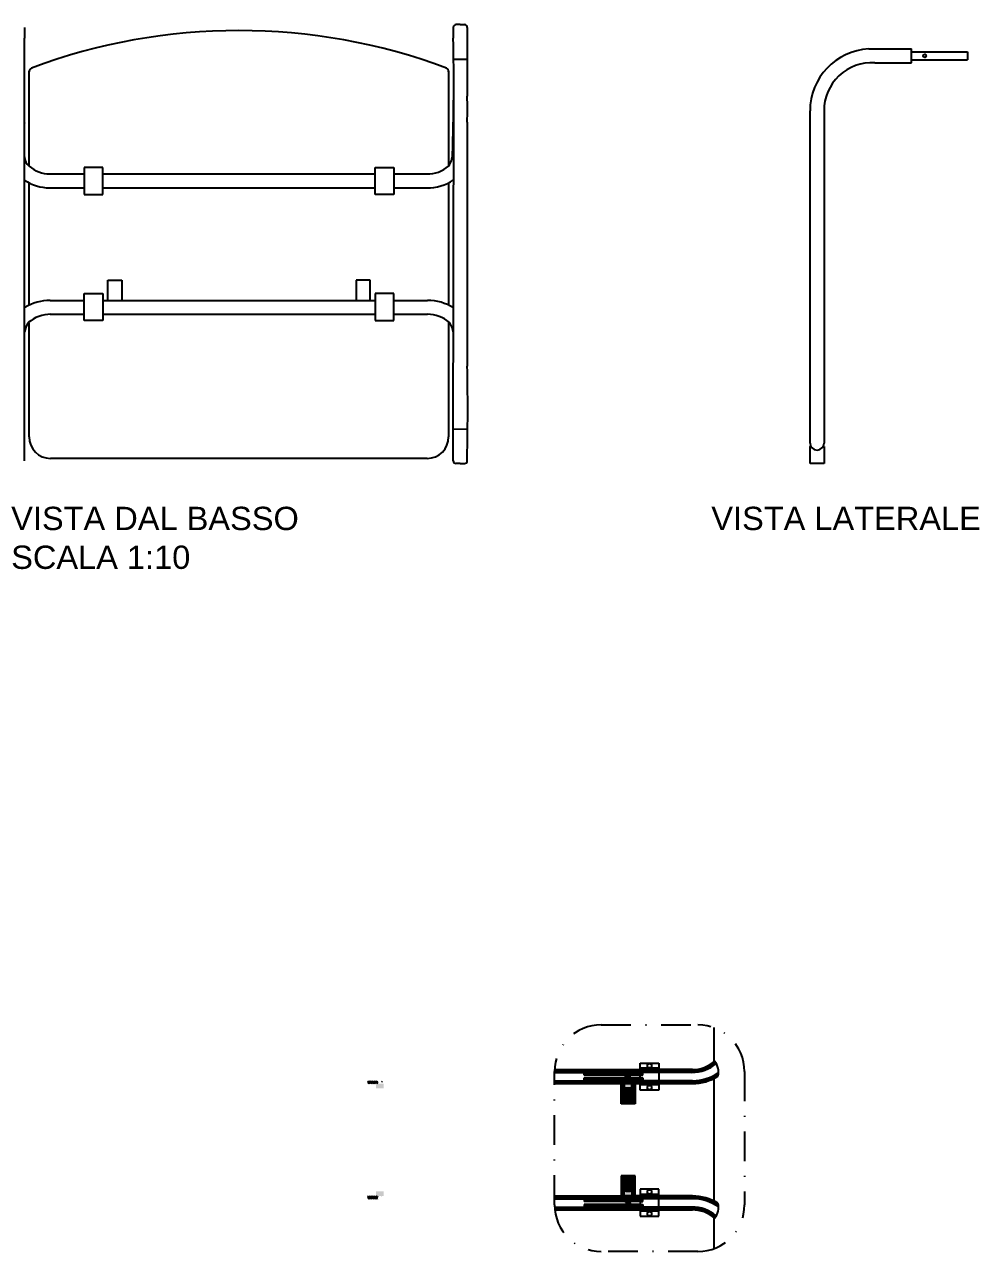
# Model space of a CAD drawing. Header units: millimetres. Extents: x 26 to 793, y -110 to 100.
# Drawn here: x 340.7 to 443.1, y -79.4 to 52.2 of the extents above; entities that cross this region are included whole.
import ezdxf

# ---------------------------------------------------------------- set-up
doc = ezdxf.new("R2010")
doc.units = ezdxf.units.MM
doc.linetypes.add('TRATTOPUNTO2', pattern=[12.7, 6.35, -3.175, 0, -3.175])
doc.layers.add('CONTORNO SEZIONI', color=26, linetype='TRATTOPUNTO2')
doc.layers.add('VITI', color=240, linetype='Continuous')
doc.styles.get("Standard").update_dxf_attribs({"font": 'arial.ttf'})
pattern_1 = [(141, (28.43151853464224, -11.4026161237723), (-0.08991415087124556, -0.1110347292431647), [])]
pattern_2 = [(45, (28.43151853464224, -11.4026161237723), (-0.06286179284748407, 0.06286179284748407), [])]
pattern_3 = [(45, (28.43151853464224, -11.4026161237723), (-0.1100081374830971, 0.1100081374830971), [])]
pattern_4 = [(141, (28.43151853464224, -11.4026161237723), (-0.03396756810691497, -0.04194645326963999), [])]

msp = doc.modelspace()

# ---------------------------------------------------------------- hatches: boundary and pattern name
h = msp.add_hatch()
h.set_pattern_fill('ANSI31', color=256, scale=0.04899999999999999)
h.set_pattern_definition(pattern_3)
edge = h.paths.add_edge_path()
edge.add_line((406.7442343587216, -61.41413682714203), (408.7442343587216, -61.41413682714203))
edge.add_line((408.7442343587216, -61.41413682714203), (412.363233088214, -61.41413682714203))
edge.add_arc((412.3549970400646, -56.21741393617123), 5.196729417434488, 270.0908053813218, 301.7501216686182)
edge.add_line((415.0895978008967, -60.63645855202259), (415.1502411183789, -60.23793250101046))
edge.add_arc((412.3549970400645, -56.21741393617133), 4.896729417434398, 270.0935456481001, 304.80875186885686, ccw=False)
edge.add_line((412.3629918265446, -61.11413682714203), (407.0442343587216, -61.11413682714203))
edge.add_line((407.0442343587216, -61.11413682714203), (407.0442343587216, -60.81413682714203))
edge.add_line((407.0442343587216, -60.81413682714203), (406.7442343587216, -60.81413682714203))
edge.add_line((406.7442343587216, -60.81413682714203), (405.6396832129536, -60.81413682714203))
edge.add_line((405.6396832129536, -60.81413682714203), (405.6396832129536, -60.84024888349556))
edge.add_line((405.6396832129536, -60.84024888349556), (405.6673298356901, -60.83510649635154))
edge.add_line((405.6673298356901, -60.83510649635154), (405.7074827596421, -60.84424519273854))
edge.add_line((405.7074827596421, -60.84424519273854), (405.7038454360394, -60.86022659444201))
edge.add_line((405.7038454360394, -60.86022659444201), (405.6396832129536, -60.87195945875401))
edge.add_line((405.6396832129536, -60.87195945875401), (405.6396832129536, -60.94666524317084))
edge.add_line((405.6396832129536, -60.94666524317084), (405.6673298356901, -60.94152285602682))
edge.add_line((405.6673298356901, -60.94152285602682), (405.7074827596421, -60.95066155241382))
edge.add_line((405.7074827596421, -60.95066155241382), (405.7038454360394, -60.96664295411729))
edge.add_line((405.7038454360394, -60.96664295411729), (405.6396832129536, -60.97837581842929))
edge.add_line((405.6396832129536, -60.97837581842929), (405.6396832129536, -61.04024888349558))
edge.add_line((405.6396832129536, -61.04024888349558), (405.6673298356901, -61.03510649635156))
edge.add_line((405.6673298356901, -61.03510649635156), (405.7074827596421, -61.04424519273856))
edge.add_line((405.7074827596421, -61.04424519273856), (405.7038454360394, -61.06022659444203))
edge.add_line((405.7038454360394, -61.06022659444203), (405.6396832129535, -61.07195945875405))
edge.add_line((405.6396832129535, -61.07195945875405), (405.6396832129535, -61.11413682714203))
edge.add_line((405.6396832129535, -61.11413682714203), (406.7442343587216, -61.11413682714203))
edge.add_line((406.7442343587216, -61.11413682714203), (406.7442343587216, -61.41413682714203))
h.paths.add_polyline_path([(400.7442343587216, -61.11413682714203), (405.2396832129536, -61.11413682714203), (405.2396832129536, -61.05152081713855), (405.2087299710931, -61.05718100422838), (405.1723378934773, -61.04889826624843), (405.1759752170797, -61.03291686454567), (405.2396832129537, -61.02106691158482), (405.2396832129536, -60.94510445746327), (405.2087299710931, -60.9507646445531), (405.1723378934773, -60.94248190657315), (405.1759752170797, -60.92650050487039), (405.2396832129536, -60.91465055190957), (405.2396832129537, -60.85152081713858), (405.2087299710931, -60.85718100422842), (405.1723378934773, -60.84889826624847), (405.1759752170797, -60.83291686454571), (405.2396832129537, -60.82106691158488), (405.2396832129536, -60.81413682714203), (400.7442343587216, -60.81413682714204)])
edge = h.paths.add_edge_path()
edge.add_arc((413.37843239245, -60.1721951511839), 1.773027794600205, 30.79013897757568, 40.54334379391049)
edge.add_arc((412.3657746004147, -56.35426724786425), 3.560069083626463, 269.9979665918696, 311.5222247046547, ccw=False)
edge.add_line((412.3656482547488, -59.91433632924873), (406.7442343587216, -59.91413682714202))
edge.add_line((406.7442343587216, -59.91413682714202), (406.7442343587216, -60.21413682714203))
edge.add_line((406.7442343587216, -60.21413682714203), (400.7442343587216, -60.21413682714203))
edge.add_line((400.7442343587216, -60.21413682714203), (400.7442343587216, -60.514136827142))
edge.add_line((400.7442343587216, -60.514136827142), (405.239683192547, -60.514136827142))
edge.add_line((405.239683192547, -60.514136827142), (405.239683192547, -60.48080350061091))
edge.add_arc((405.412085286445, -60.58653892104012), 0.2022435687821679, 121.5210831485426, 148.478916851396, ccw=False)
edge.add_line((405.306349866016, -60.41413682714204), (405.5730165598911, -60.41413682714204))
edge.add_arc((405.4672811394612, -60.5865389210411), 0.2022435687834735, 31.52108314869082, 58.478916851381996, ccw=False)
edge.add_line((405.6396832333601, -60.48080350061094), (405.6396832129536, -60.51413682714203))
edge.add_line((405.6396832129536, -60.51413682714203), (407.0442343587216, -60.51413682714202))
edge.add_line((407.0442343587216, -60.51413682714202), (407.0442343587216, -60.21368643928418))
edge.add_line((407.0442343587216, -60.21368643928418), (412.2949449790095, -60.21368643928417))
edge.add_line((412.2949449790095, -60.21368643928417), (412.3632330882134, -60.21413682714203))
edge.add_line((412.3632330882134, -60.21413682714203), (412.326529711132, -60.21413682714203))
edge.add_arc((412.3657746004148, -56.35426724786416), 3.860069083626546, 269.417470202254, 311.0657341513725)
h = msp.add_hatch()
h.set_pattern_fill('ANSI31', color=256, scale=0.028)
h.set_pattern_definition(pattern_2)
h.paths.add_polyline_path([(378.6144429584788, -61.34666524317087), (378.5867963357422, -61.34152285602683), (378.5466434117902, -61.35066155241383), (378.5502807353928, -61.3666429541173), (378.6144429584787, -61.3783758184293), (378.6144429584788, -61.41413682714203), (378.4144429584787, -61.41413682714203), (377.5098918127107, -61.41413682714203), (377.5098918127107, -61.11413682714203), (378.6144429584788, -61.11413682714203), (378.6144429584788, -61.14666524317088), (378.5867963357422, -61.14152285602684), (378.5466434117902, -61.15066155241384), (378.5502807353928, -61.16664295411731), (378.6144429584787, -61.17837581842931), (378.6144429584788, -61.24024888349559), (378.5867963357422, -61.23510649635155), (378.5466434117902, -61.24424519273855), (378.5502807353928, -61.26022659444202), (378.6144429584787, -61.27195945875402)])
h.paths.add_polyline_path([(406.7442343587216, -61.41413682714203), (405.8396832129536, -61.41413682714203), (405.6396832129535, -61.41413682714203), (405.6396832129536, -61.3783758184293), (405.7038454360394, -61.3666429541173), (405.7074827596421, -61.35066155241383), (405.6673298356901, -61.34152285602683), (405.6396832129535, -61.34666524317087), (405.6396832129536, -61.27195945875401), (405.7038454360394, -61.26022659444202), (405.7074827596421, -61.24424519273855), (405.6673298356901, -61.23510649635155), (405.6396832129535, -61.24024888349559), (405.6396832129536, -61.1783758184293), (405.7038454360394, -61.16664295411731), (405.7074827596421, -61.15066155241384), (405.6673298356901, -61.14152285602684), (405.6396832129535, -61.14666524317088), (405.6396832129535, -61.11413682714203), (406.7442343587216, -61.11413682714203)])
edge = h.paths.add_edge_path()
edge.add_line((397.5602162040586, -60.11801727943237), (397.5602162040586, -60.21413682714202))
edge.add_line((397.5602162040586, -60.21413682714202), (406.7442343587216, -60.21413682714202))
edge.add_line((406.7442343587216, -60.21413682714202), (406.7442343587216, -59.91413682714202))
edge.add_line((406.7442343587216, -59.91413682714202), (397.5643746572145, -59.91413682714202))
edge.add_arc((402.5602162042752, -60.11801727943652), 5.000000000216573, 177.6630542039064, 180)
h.paths.add_polyline_path([(379.0144429584788, -61.26422587796896), (379.0453962003392, -61.2571810042284), (379.0144429584788, -61.25152081713858)])
h.paths.add_polyline_path([(397.5602162040586, -61.11413682714201), (397.5602162040586, -61.41413682714203), (405.2396832129535, -61.41413682714202), (405.2396832129535, -61.34510445746329), (405.2087299710931, -61.35076464455311), (405.1723378934773, -61.34248190657316), (405.1759752170797, -61.3265005048704), (405.2396832129536, -61.31465055190957), (405.2396832129535, -61.25152081713858), (405.2087299710931, -61.2571810042284), (405.1723378934773, -61.24889826624845), (405.1759752170797, -61.23291686454569), (405.2396832129535, -61.22106691158488), (405.2396832129536, -61.14510445746328), (405.2087299710931, -61.15076464455312), (405.1723378934773, -61.14248190657317), (405.1759752170797, -61.12650050487041), (405.2396832129536, -61.11465055190958), (405.2396832129536, -61.11413682714203)])
h.paths.add_polyline_path([(379.0144429584788, -61.35780951829366), (379.0453962003392, -61.35076464455311), (379.0144429584788, -61.34510445746329)])
h.paths.add_polyline_path([(379.081788277955, -61.24889826624845), (379.1048155286288, -61.24365732656529), (379.081788277955, -61.14248190657317), (379.0453962003392, -61.15076464455312), (379.0144429584787, -61.14510445746328), (379.0144429584788, -61.22106691158488), (379.0781509543526, -61.23291686454569)])
h.paths.add_polyline_path([(379.081788277955, -61.34248190657316), (379.1187921235659, -61.33405993185981), (379.0781509543526, -61.3265005048704)])
h = msp.add_hatch()
h.set_pattern_fill('ANSI31', color=256, scale=0.017, angle=96)
h.set_pattern_definition(pattern_4)
h.paths.add_polyline_path([(406.7442343587216, -61.56413682714203), (408.7442343587216, -61.56413682714203), (408.7442343587216, -61.41413682714203), (406.7442343587216, -61.41413682714203)])
h.paths.add_polyline_path([(406.7442343587216, -59.91413682714202), (408.7442343587216, -59.91413682714202), (408.7442343587216, -59.76413682714203), (406.7442343587216, -59.76413682714203)])
h = msp.add_hatch(color=240)
h.dxf.hatch_style = 1
h.paths.add_polyline_path([(379.2144429584787, -73.4800211018395), (379.2144429584787, -72.9800211018395), (378.4144429584787, -72.9800211018395), (378.4144429584787, -73.4800211018395)])
h.paths.add_polyline_path([(405.8396832129536, -73.4800211018395), (405.8396832129536, -72.9800211018395), (405.0396832129536, -72.9800211018395), (405.0396832129536, -73.4800211018395)])
h.paths.add_polyline_path([(405.8396832129536, -61.91413682714203), (405.8396832129536, -61.41413682714203), (405.0396832129536, -61.41413682714203), (405.0396832129536, -61.91413682714203)])
h.paths.add_polyline_path([(379.2144429584787, -61.91413682714203), (379.2144429584787, -61.41413682714203), (378.4144429584787, -61.41413682714203), (378.4144429584787, -61.91413682714203)])
h = msp.add_hatch()
h.set_pattern_fill('ANSI31', color=256, scale=0.04500000000000001, angle=96)
h.set_pattern_definition(pattern_1)
h.paths.add_polyline_path([(404.6896832129537, -63.59113844815791), (406.1896832129537, -63.59113844815791), (406.1896832129537, -61.41413682714202), (405.8396832129536, -61.41413682714202), (405.8396832129536, -61.91413682714203), (405.0396832129536, -61.91413682714203), (405.0396832129536, -61.41413682714202), (404.6896832129537, -61.41413682714202)])
h = msp.add_hatch()
h.set_pattern_fill('ANSI31', color=256, scale=0.04500000000000001, angle=96)
h.set_pattern_definition(pattern_1)
h.paths.add_polyline_path([(404.6896832129537, -73.4800211018395), (405.0396832129536, -73.4800211018395), (405.0396832129536, -72.9800211018395), (405.8396832129536, -72.9800211018395), (405.8396832129536, -73.4800211018395), (406.1896832129537, -73.4800211018395), (406.1896832129537, -71.30301948082362), (404.6896832129537, -71.30301948082362)])
h = msp.add_hatch()
h.set_pattern_fill('ANSI31', color=256, scale=0.028)
h.set_pattern_definition(pattern_2)
h.paths.add_polyline_path([(378.6144429584788, -73.54749268581065), (378.5867963357422, -73.5526350729547), (378.5466434117902, -73.5434963765677), (378.5502807353928, -73.52751497486423), (378.6144429584787, -73.51578211055224), (378.6144429584788, -73.4800211018395), (378.4144429584787, -73.4800211018395), (377.5098918127107, -73.4800211018395), (377.5098918127107, -73.78002110183951), (378.6144429584788, -73.7800211018395), (378.6144429584788, -73.74749268581064), (378.5867963357422, -73.75263507295469), (378.5466434117902, -73.74349637656769), (378.5502807353928, -73.72751497486422), (378.6144429584787, -73.71578211055223), (378.6144429584788, -73.65390904548593), (378.5867963357422, -73.65905143262998), (378.5466434117902, -73.64991273624298), (378.5502807353928, -73.63393133453951), (378.6144429584787, -73.62219847022752)])
h.paths.add_polyline_path([(406.7442343587216, -73.4800211018395), (405.8396832129536, -73.4800211018395), (405.6396832129535, -73.4800211018395), (405.6396832129536, -73.51578211055224), (405.7038454360394, -73.52751497486423), (405.7074827596421, -73.5434963765677), (405.6673298356901, -73.5526350729547), (405.6396832129535, -73.54749268581065), (405.6396832129536, -73.62219847022752), (405.7038454360394, -73.63393133453951), (405.7074827596421, -73.64991273624298), (405.6673298356901, -73.65905143262998), (405.6396832129535, -73.65390904548593), (405.6396832129536, -73.71578211055223), (405.7038454360394, -73.72751497486422), (405.7074827596421, -73.74349637656769), (405.6673298356901, -73.75263507295469), (405.6396832129535, -73.74749268581064), (405.6396832129535, -73.7800211018395), (406.7442343587216, -73.78002110183951)])
h.paths.add_polyline_path([(379.0453962003392, -73.54339328442842), (379.0144429584788, -73.53634841068788), (379.0144429584788, -73.54905347151823)])
h.paths.add_polyline_path([(379.0453962003392, -73.63697692475313), (379.0144429584787, -73.62993205101257), (379.0144429584788, -73.64263711184294)])
h.paths.add_polyline_path([(379.0781509543526, -73.56765742411113), (379.118792123566, -73.5600979971217), (379.081788277955, -73.55167602240837)])
h.paths.add_polyline_path([(379.0453962003392, -73.74339328442841), (379.0144429584787, -73.73634841068782), (379.0144429584787, -73.74905347151824)])
h.paths.add_polyline_path([(397.5602162040586, -73.4800211018395), (397.5602162040586, -73.78002110183951), (405.2396832129536, -73.78002110183951), (405.2396832129536, -73.77950737707195), (405.1759752170797, -73.76765742411112), (405.1723378934773, -73.75167602240836), (405.2087299710931, -73.74339328442841), (405.2396832129536, -73.74905347151824), (405.2396832129535, -73.67309101739664), (405.1759752170797, -73.66124106443584), (405.1723378934773, -73.64525966273308), (405.2087299710931, -73.63697692475313), (405.2396832129535, -73.64263711184294), (405.2396832129536, -73.57950737707196), (405.1759752170797, -73.56765742411113), (405.1723378934773, -73.55167602240837), (405.2087299710931, -73.54339328442842), (405.2396832129535, -73.54905347151823), (405.2396832129535, -73.4800211018395)])
h.paths.add_polyline_path([(379.118792123566, -73.65368163744641), (379.081788277955, -73.64525966273308), (379.0781509543526, -73.66124106443584)])
edge = h.paths.add_edge_path()
edge.add_arc((402.5602162039996, -74.43796304093517), 4.99999999994079, 182.7748656795194, 186.2237600623605)
edge.add_line((397.5896857435742, -74.9800211018395), (406.7442343587216, -74.9800211018395))
edge.add_line((406.7442343587216, -74.9800211018395), (406.7442343587216, -74.68002110183951))
edge.add_line((406.7442343587216, -74.68002110183951), (397.5660788516074, -74.68002110183951))
h = msp.add_hatch()
h.set_pattern_fill('ANSI31', color=256, scale=0.04899999999999999)
h.set_pattern_definition(pattern_3)
edge = h.paths.add_edge_path()
edge.add_line((406.7442343587216, -73.4800211018395), (408.7442343587216, -73.4800211018395))
edge.add_line((408.7442343587216, -73.4800211018395), (412.363233088214, -73.4800211018395))
edge.add_arc((412.3549970400646, -78.67674399281029), 5.196729417434481, 58.249878331381694, 89.90919461867821, ccw=False)
edge.add_line((415.0895978008967, -74.25769937695894), (415.1508288833381, -74.65663413215904))
edge.add_arc((412.3549970400645, -78.67674399281046), 4.896729417434644, 55.18287155914765, 89.9064543518993)
edge.add_line((412.3629918265446, -73.7800211018395), (407.0442343587216, -73.78002110183951))
edge.add_line((407.0442343587216, -73.78002110183951), (407.0442343587216, -74.0800211018395))
edge.add_line((407.0442343587216, -74.08002110183949), (406.7442343587216, -74.08002110183949))
edge.add_line((406.7442343587216, -74.08002110183949), (405.6396832129536, -74.08002110183949))
edge.add_line((405.6396832129536, -74.08002110183949), (405.6396832129536, -74.05390904548597))
edge.add_line((405.6396832129536, -74.05390904548597), (405.6673298356901, -74.05905143262999))
edge.add_line((405.6673298356901, -74.05905143262999), (405.7074827596421, -74.04991273624299))
edge.add_line((405.7074827596421, -74.04991273624299), (405.7038454360394, -74.03393133453952))
edge.add_line((405.7038454360394, -74.03393133453952), (405.6396832129536, -74.02219847022752))
edge.add_line((405.6396832129536, -74.02219847022752), (405.6396832129536, -73.94749268581069))
edge.add_line((405.6396832129536, -73.94749268581069), (405.6673298356901, -73.9526350729547))
edge.add_line((405.6673298356901, -73.9526350729547), (405.7074827596421, -73.94349637656771))
edge.add_line((405.7074827596421, -73.94349637656771), (405.7038454360394, -73.92751497486424))
edge.add_line((405.7038454360394, -73.92751497486424), (405.6396832129536, -73.91578211055224))
edge.add_line((405.6396832129536, -73.91578211055224), (405.6396832129536, -73.85390904548595))
edge.add_line((405.6396832129536, -73.85390904548595), (405.6673298356901, -73.85905143262997))
edge.add_line((405.6673298356901, -73.85905143262997), (405.7074827596421, -73.84991273624297))
edge.add_line((405.7074827596421, -73.84991273624297), (405.7038454360394, -73.8339313345395))
edge.add_line((405.7038454360394, -73.8339313345395), (405.6396832129535, -73.82219847022748))
edge.add_line((405.6396832129535, -73.82219847022748), (405.6396832129535, -73.7800211018395))
edge.add_line((405.6396832129535, -73.7800211018395), (406.7442343587216, -73.78002110183951))
edge.add_line((406.7442343587216, -73.78002110183951), (406.7442343587216, -73.4800211018395))
h.paths.add_polyline_path([(400.7442343587216, -73.7800211018395), (405.2396832129536, -73.7800211018395), (405.2396832129536, -73.84263711184298), (405.2087299710931, -73.83697692475315), (405.1723378934773, -73.8452596627331), (405.1759752170797, -73.86124106443586), (405.2396832129537, -73.8730910173967), (405.2396832129536, -73.94905347151825), (405.2087299710931, -73.94339328442842), (405.1723378934773, -73.95167602240838), (405.1759752170797, -73.96765742411114), (405.2396832129536, -73.97950737707197), (405.2396832129537, -74.04263711184295), (405.2087299710931, -74.0369769247531), (405.1723378934773, -74.04525966273306), (405.1759752170797, -74.06124106443582), (405.2396832129537, -74.07309101739665), (405.2396832129536, -74.08002110183949), (400.7442343587216, -74.08002110183949)])
edge = h.paths.add_edge_path()
edge.add_line((400.7442343587216, -74.38002110183953), (405.239683192547, -74.38002110183953))
edge.add_line((405.239683192547, -74.38002110183953), (405.239683192547, -74.41335442837062))
edge.add_arc((405.4120852864452, -74.30761900794127), 0.2022435687823801, 211.5210831486096, 238.4789168514362)
edge.add_line((405.306349866016, -74.4800211018395), (405.5730165598911, -74.48002110183948))
edge.add_arc((405.4672811394619, -74.30761900794106), 0.2022435687825778, 301.521083148547, 328.4789168513591)
edge.add_line((405.6396832333601, -74.4133544283706), (405.6396832129536, -74.3800211018395))
edge.add_line((405.6396832129536, -74.3800211018395), (407.0442343587216, -74.3800211018395))
edge.add_line((407.0442343587216, -74.3800211018395), (407.0442343587216, -74.68047148969734))
edge.add_line((407.0442343587216, -74.68047148969734), (412.2949449790095, -74.68047148969734))
edge.add_line((412.2949449790095, -74.68047148969735), (412.3632330882134, -74.6800211018395))
edge.add_line((412.3632330882134, -74.6800211018395), (412.326529711132, -74.6800211018395))
edge.add_arc((412.3657746004147, -78.53989068111737), 3.860069083626553, 48.47777529534568, 90.58252979774511, ccw=False)
edge.add_line((414.9246549806886, -75.64986221589089), (414.7257818264907, -75.87447180726986))
edge.add_arc((412.3657746004147, -78.53989068111736), 3.560069083626521, 48.4777752953461, 90.00203340812944)
edge.add_line((412.3656482547489, -74.9798215997328), (406.7442343587216, -74.9800211018395))
edge.add_line((406.7442343587216, -74.9800211018395), (406.7442343587216, -74.68002110183949))
edge.add_line((406.7442343587216, -74.6800211018395), (400.7442343587216, -74.6800211018395))
edge.add_line((400.7442343587216, -74.6800211018395), (400.7442343587216, -74.38002110183953))
h = msp.add_hatch()
h.set_pattern_fill('ANSI31', color=256, scale=0.017, angle=96)
h.set_pattern_definition(pattern_4)
h.paths.add_polyline_path([(406.7442343587216, -73.33002110183949), (408.7442343587216, -73.33002110183949), (408.7442343587216, -73.4800211018395), (406.7442343587216, -73.4800211018395)])
h.paths.add_polyline_path([(406.7442343587216, -74.9800211018395), (408.7442343587216, -74.9800211018395), (408.7442343587216, -75.1300211018395), (406.7442343587216, -75.1300211018395)])

# ---------------------------------------------------------------- linework, layer by layer
for p, q in [((340.6955446579771, 51.9475314669389), (340.6955446579809, 50.79753146694043)), ((386.6955444441713, 51.9475314669387), (386.6955444441674, 50.79753146694023)), ((387.4455444441674, 52.24753146693769), (386.9955444441712, 52.24753146693769)), ((387.4455444441674, 52.24753146693769), (387.8955444441635, 52.24753146693769)), ((388.1955444441635, 51.9475314669387), (388.1955444441674, 50.79753146694023)), ((340.69554465798, 6.433750892753107), (340.6955446579809, 50.79753146694043)), ((388.1955444441678, 50.79753146694043), (388.1955444441679, 44.55539530609032)), ((431.2579322736133, 49.63180322666994), (433.8470932579044, 49.63180322666994)), ((433.8470932579044, 49.63180322666994), (435.8470932579044, 49.63180322666994)), ((435.8470932579044, 48.14572290128515), (435.8470932579044, 49.63180322666994)), ((435.8470932579044, 49.33180322666995), (441.8470932579044, 49.33180322666995)), ((441.8470932579044, 49.33180322666995), (441.8470939927242, 48.44645323937631)), ((386.6955444441665, 48.54753146694023), (388.1631025040283, 48.53342874065594)), ((431.9121663543087, 48.14715981425905), (433.8470932579044, 48.14645323910798)), ((433.8470932579044, 48.14645323910798), (435.8470932579044, 48.14572290128515)), ((435.8470939927242, 48.44645323937631), (441.8470939927242, 48.44645323937631)), ((341.19554465798, 37.04712475612361), (341.19554465798, 47.22608430575799)), ((386.1955444441679, 47.23485769569658), (386.1955444441679, 37.04712475612361)), ((386.6955444441678, 6.433750892753107), (386.7331820908569, 44.54762612563675)), ((424.9655479781782, 7.330830497518036), (424.9655479781782, 42.98183448772283)), ((426.4655479781782, 43.02369164152966), (426.4655479781782, 7.330830497518036)), ((340.69554465798, 41.69682398296983), (340.69554465798, 41.65798665048519)), ((386.6955444441679, 41.69682398296983), (386.6955444441678, 41.65798665048519)), ((388.1955444441679, 41.78137153381115), (388.1955444441678, 15.58604453278463)), ((347.0783732780685, 36.91153929931816), (347.0783732780685, 34.01163929931815)), ((349.0783732780685, 36.91153929931816), (347.0783732780685, 36.91153929931816)), ((349.0783732780685, 34.01163929931815), (349.0783732780685, 36.91153929931816)), ((378.3127158240794, 34.01163929931815), (378.3127158240794, 36.91153929931816)), ((378.3127158240794, 36.91153929931816), (380.3127158240794, 36.91153929931816)), ((380.3127158240794, 36.91153929931816), (380.3127158240794, 34.01163929931815)), ((343.4047855771679, 36.21148703144512), (347.0783732780685, 36.21148703144512)), ((349.0783732780685, 36.21148703144513), (378.3127158240794, 36.21148703144513)), ((380.3127158240795, 36.21148703144513), (383.8707262487699, 36.21148703144513)), ((341.19554465798, 22.12284563833318), (341.19554465798, 35.25635109073856)), ((343.3779562923298, 34.71172698747974), (347.0783732780685, 34.71172698747974)), ((349.0783732780685, 34.71172698747974), (378.3127158240794, 34.71172698747974)), ((380.3127158240794, 34.71172698747974), (383.8481833933085, 34.71165643445504)), ((386.1955444441679, 35.25648905527462), (386.1955444441679, 22.12284563833322)), ((347.0783732780685, 34.01163929931815), (349.0783732780685, 34.01163929931815)), ((380.3127158240794, 34.01163929931815), (378.3127158240794, 34.01163929931815)), ((349.6329244238365, 22.64584271278227), (349.6329244238365, 24.82284433379814)), ((349.6329244238365, 24.82284433379814), (351.1329244238365, 24.82284433379814)), ((351.1329244238365, 24.82284433379814), (351.1329244238365, 22.64584271278227)), ((377.7581646783115, 24.82284433379814), (376.2581646783115, 24.82284433379814)), ((376.2581646783115, 24.82284433379814), (376.2581646783115, 22.64584271278227)), ((377.7581646783115, 22.64584271278227), (377.7581646783115, 24.82284433379814)), ((343.4593745485766, 22.64584271278227), (347.0783732780685, 22.64584271278227)), ((347.0783732780685, 20.46779539428967), (347.0783732780685, 23.36769539428968)), ((347.0783732780685, 23.36769539428968), (349.0783732780685, 23.36769539428968)), ((349.0783732780685, 23.36769539428968), (349.0783732780685, 20.46779539428967)), ((349.0783732780685, 22.64584271278227), (378.3127158240794, 22.64584271278226)), ((380.3127158240794, 23.36769539428968), (378.3127158240794, 23.36769539428968)), ((378.3127158240794, 23.36769539428968), (378.3127158240794, 20.46779539428967)), ((380.3127158240794, 20.46779539428967), (380.3127158240794, 23.36769539428968)), ((380.3127158240794, 22.64584271278226), (383.9317145535711, 22.64584271278227)), ((343.4593745485766, 21.14584271278227), (347.0783732780685, 21.14584271278227)), ((349.0783732780685, 21.14584271278227), (378.3127158240794, 21.14584271278226)), ((380.3127158240794, 21.14584271278226), (383.9317145535711, 21.14584271278227)), ((341.19554465798, 7.979669249191264), (341.19554465798, 20.19037875573376)), ((349.0783732780685, 20.46779539428967), (347.0783732780685, 20.46779539428967)), ((378.3127158240794, 20.46779539428967), (380.3127158240794, 20.46779539428967)), ((386.1955444441679, 20.34539541602437), (386.1955444441679, 7.979669249191264)), ((386.6955444441665, 8.831803226667603), (388.1631025040283, 8.845905952951895)), ((424.9655479781782, 5.131803226669945), (424.9655479781782, 6.94942154231923)), ((426.4655479781782, 6.94942154231923), (426.4655479781782, 5.131803226669945)), ((340.6955446579771, 5.431803226668933), (340.6955446579809, 6.581803226667404)), ((383.8996260877298, 5.683750892753107), (343.4914630144182, 5.683750892753107)), ((386.6955444441713, 5.431803226669132), (386.6955444441674, 6.581803226667603)), ((388.1955444441635, 5.431803226669132), (388.1955444441674, 6.581803226667603)), ((387.4455444441674, 5.131803226670144), (386.9955444441712, 5.131803226670144)), ((387.4455444441674, 5.131803226670144), (387.8955444441635, 5.131803226670144)), ((426.4655479781782, 5.131803226669945), (424.9655479781782, 5.131803226669945)), ((414.6270629788101, -55.41247790119912), (414.6270629788101, -59.10393390946656)), ((406.7442343587216, -62.13598950864944), (406.7442343587216, -59.23608950864944)), ((406.7442343587216, -59.23608950864944), (408.7442343587216, -59.23608950864944)), ((406.7442343587216, -59.91413682714203), (406.7442343587216, -59.23608950864944)), ((406.7442343587216, -59.23608950864944), (408.7442343587216, -59.23608950864944)), ((408.7442343587216, -59.23608950864944), (408.7442343587216, -62.13598950864944)), ((408.7442343587216, -59.23608950864944), (408.7442343587216, -59.91413682714203)), ((397.5602162040586, -60.21413682714202), (406.7442343587217, -60.21413682714202)), ((397.5602162040586, -60.21413682714202), (406.7442343587217, -60.21413682714202)), ((397.5643746572145, -59.91413682714202), (406.7442343587217, -59.91413682714202)), ((400.7442343587216, -60.51413682714202), (400.7442343587216, -60.21413682714202)), ((405.2396832129535, -60.514136827142), (400.7442343587216, -60.51413682714202)), ((406.7442343587216, -60.51413682714202), (405.6396832129536, -60.51413682714203)), ((408.7442343587215, -59.76413682714203), (406.7442343587215, -59.76413682714203)), ((406.7442343587216, -59.91413682714202), (406.7442343587216, -60.01413682714202)), ((406.7442343587216, -59.91413682714203), (406.7442343587216, -60.21413682714202)), ((406.7442343587216, -60.51413682714202), (407.0442343587216, -60.51413682714202)), ((408.7442343587216, -60.21413682714202), (407.0442343587216, -60.21413682714202)), ((408.7442343587216, -60.21413682714203), (407.0442343587216, -60.21413682714203)), ((407.0442343587216, -60.51413682714202), (407.0442343587216, -60.21413682714203)), ((408.7442343587217, -59.91413682714202), (412.3632330882133, -59.91413682714203)), ((412.3632330882134, -59.91413682714203), (408.7442343587216, -59.91413682714203)), ((412.3632330882134, -60.21413682714203), (408.7442343587216, -60.21413682714203)), ((397.5602162040586, -61.11413682714203), (406.7442343587217, -61.11413682714203)), ((397.5602162040586, -61.11413682714203), (406.7442343587217, -61.11413682714203)), ((397.5602162040586, -61.41413682714202), (406.7442343587217, -61.41413682714202)), ((400.7442343587216, -61.11413682714203), (400.7442343587216, -60.81413682714203)), ((405.2396832129537, -60.81413682714203), (400.7442343587216, -60.81413682714204)), ((404.6896832129537, -63.59113844815791), (404.6896832129537, -61.41413682714203)), ((405.2396832129537, -60.82106691158488), (405.2396832129536, -60.81413682714203)), ((406.7442343587216, -60.81413682714203), (405.6396832129536, -60.81413682714203)), ((406.7442343587216, -61.11413682714203), (405.6396832129535, -61.11413682714203)), ((408.7442343587216, -61.41413682714203), (405.8396832129536, -61.41413682714203)), ((406.1896832129537, -61.41413682714203), (406.1896832129537, -63.59113844815791)), ((406.7442343587216, -60.81413682714203), (407.0442343587216, -60.81413682714203)), ((406.7442343587216, -61.41413682714203), (406.7442343587216, -61.11413682714203)), ((406.7442343587216, -62.13598950864944), (406.7442343587216, -61.41413682714203)), ((408.7442343587216, -61.56413682714203), (406.7442343587216, -61.56413682714203)), ((407.0442343587216, -60.81413682714203), (407.0442343587216, -61.11413682714203)), ((412.3632330882134, -61.11413682714203), (407.0442343587216, -61.11413682714203)), ((408.7442343587217, -61.41413682714202), (412.3632330882133, -61.41413682714203)), ((412.3632330882134, -61.41413682714203), (408.7442343587216, -61.41413682714203)), ((408.7442343587216, -61.41413682714203), (408.7442343587216, -62.13598950864944)), ((414.6270629788101, -60.86937475934715), (414.6270629788101, -74.00301817628855)), ((408.7442343587216, -62.13598950864944), (406.7442343587216, -62.13598950864944)), ((408.7442343587216, -62.13598950864944), (406.7442343587216, -62.13598950864944)), ((406.1896832129537, -63.59113844815791), (404.6896832129537, -63.59113844815791)), ((406.1896832129537, -71.30301948082362), (404.6896832129537, -71.30301948082362)), ((404.6896832129537, -71.30301948082362), (404.6896832129537, -73.4800211018395)), ((406.1896832129537, -73.4800211018395), (406.1896832129537, -71.30301948082362)), ((397.5602162040586, -73.4800211018395), (406.7442343587217, -73.4800211018395)), ((408.7442343587216, -73.4800211018395), (405.8396832129536, -73.4800211018395)), ((408.7442343587216, -72.75816842033208), (406.7442343587216, -72.75816842033208)), ((406.7442343587216, -72.75816842033208), (406.7442343587216, -75.65806842033209)), ((408.7442343587216, -72.75816842033208), (406.7442343587216, -72.75816842033208)), ((406.7442343587216, -72.75816842033208), (406.7442343587216, -73.4800211018395)), ((408.7442343587216, -73.33002110183949), (406.7442343587216, -73.33002110183949)), ((406.7442343587216, -73.4800211018395), (406.7442343587216, -73.7800211018395)), ((408.7442343587216, -75.65806842033209), (408.7442343587216, -72.75816842033208)), ((408.7442343587216, -73.4800211018395), (408.7442343587216, -72.75816842033208)), ((408.7442343587217, -73.4800211018395), (412.3632330882133, -73.4800211018395)), ((412.3632330882134, -73.4800211018395), (408.7442343587216, -73.4800211018395)), ((397.5602162040586, -73.78002110183951), (406.7442343587217, -73.78002110183951)), ((397.5602162040586, -73.78002110183951), (406.7442343587217, -73.78002110183951)), ((397.5660788516074, -74.68002110183951), (406.7442343587217, -74.68002110183951)), ((397.5660788516074, -74.68002110183951), (406.7442343587217, -74.68002110183951)), ((397.5896857435742, -74.9800211018395), (406.7442343587217, -74.9800211018395)), ((400.7442343587216, -73.7800211018395), (400.7442343587216, -74.08002110183949)), ((405.2396832129537, -74.08002110183949), (400.7442343587216, -74.08002110183949)), ((400.7442343587216, -74.3800211018395), (400.7442343587216, -74.68002110183951)), ((405.2396832129535, -74.38002110183953), (400.7442343587216, -74.3800211018395)), ((405.2396832129537, -74.07309101739665), (405.2396832129536, -74.08002110183949)), ((406.7442343587216, -73.78002110183951), (405.6396832129535, -73.7800211018395)), ((406.7442343587216, -74.08002110183949), (405.6396832129536, -74.08002110183949)), ((406.7442343587216, -74.3800211018395), (405.6396832129536, -74.3800211018395)), ((406.7442343587216, -74.08002110183949), (407.0442343587216, -74.08002110183949)), ((406.7442343587216, -74.3800211018395), (407.0442343587216, -74.3800211018395)), ((406.7442343587216, -74.9800211018395), (406.7442343587216, -74.68002110183951)), ((406.7442343587216, -74.9800211018395), (406.7442343587216, -74.8800211018395)), ((406.7442343587216, -74.9800211018395), (406.7442343587216, -75.65806842033209)), ((408.7442343587217, -74.9800211018395), (406.7442343587216, -74.9800211018395)), ((412.3632330882134, -73.7800211018395), (407.0442343587216, -73.78002110183951)), ((407.0442343587216, -74.08002110183949), (407.0442343587216, -73.7800211018395)), ((407.0442343587216, -74.3800211018395), (407.0442343587216, -74.6800211018395)), ((408.7442343587216, -74.68002110183951), (407.0442343587216, -74.68002110183951)), ((408.7442343587216, -74.6800211018395), (407.0442343587216, -74.6800211018395)), ((412.3632330882134, -74.6800211018395), (408.7442343587216, -74.6800211018395)), ((408.7442343587217, -74.9800211018395), (412.3632330882133, -74.9800211018395)), ((412.3632330882134, -74.9800211018395), (408.7442343587216, -74.9800211018395)), ((408.7442343587216, -75.65806842033209), (408.7442343587216, -74.9800211018395)), ((408.7442343587215, -75.1300211018395), (406.7442343587215, -75.1300211018395)), ((406.7442343587216, -75.65806842033209), (408.7442343587216, -75.65806842033209)), ((406.7442343587216, -75.65806842033209), (408.7442343587216, -75.65806842033209)), ((414.6270629788102, -75.79022401951502), (414.6270629788102, -79.14350241916385))]:
    msp.add_line(p, q)
msp.add_lwpolyline([(385.9514249268263, 47.57723241261834, 0.1808467717243796), (341.4397943886893, 47.57723241261834)], format="xyb")
for centre, radius in [((437.2720936253143, 48.88912823302313), 0.1750000000000114), ((433.8470932579044, 48.14645323910798), 6.661338147750939e-16), ((407.7442343587216, -59.50074131683458), 0.2297844874853538), ((407.7442343587216, -61.84480130015099), 0.2297844874853538), ((407.7442343587216, -73.04935662883054), 0.2297844874853538), ((407.7442343587216, -75.39341661214695), 0.2297844874853538)]:
    msp.add_circle(centre, radius)
for centre, radius, start, end in [((386.9955444441712, 51.94753146693769), 0.3, 90, 179.9999999998078), ((387.8955444441635, 51.94753146693769), 0.3, 1.921563916352999e-10, 90), ((146.7953622290879, 46.22775905870249), 239.9437022442795, 358.1063260900291, 1.091274748365129), ((431.6261498896891, 42.98138716367551), 6.660601926532078, 93.16909442442531, 179.9961520346503), ((341.5718058683852, 47.22488755328222), 0.3762631136214067, 110.5392431916882, 189.9241042980726), ((385.8194134471305, 47.22488755328222), 0.3762631136214067, 350.0758957019274, 69.46075680831018), ((431.618336314588, 43.00271313406362), 5.152831041050744, 86.73104783520927, 180.2332665769736), ((262.0445491812575, 43.16838341995084), 126.1586200296877, 359.3700666016331, 0.6337120547794637), ((384.2218782971615, 38.39132872299545), 2.387936842630702, 325.7424134687951, 357.7807829496811), ((341.9488788523375, 38.04879046600685), 1.253334194356758, 179.9999999999864, 233.0538534552386), ((343.4674671446488, 39.71539371282947), 3.504467293434438, 229.5869565969934, 268.9751421579599), ((383.9234099415617, 39.71666030231848), 3.50556917351964, 269.1388939325864, 310.4022612145297), ((383.9234099415617, 39.71666030231848), 5.005569173519641, 269.1388939325864, 304.0252157546702), ((343.4674671446488, 39.71539371282947), 5.004467293434438, 236.3657314345884, 268.9751421579599), ((343.4676105967255, 17.44911982181152), 5.196729417434439, 90.09080538131556, 121.750121668619), ((383.9234785054225, 17.44911982181125), 5.196729417434661, 57.56437019507904, 89.9091946186876), ((343.4568330363753, 17.5859731335044), 3.560069083626538, 88.94860271911534, 131.5222247046544), ((383.9234099415617, 17.52084320953893), 3.625009015863968, 49.68783400975429, 90.13126026243746), ((343.1692108049859, 18.83995363669808), 2.50737668497503, 145.7424134687963, 170.5941411246201), ((386.2399120287948, 20.25119321254878), 0.04436758462695201, 35.02373545128685, 49.68783400977927), ((384.2277964329366, 18.84105212340805), 2.501420099812322, 7.447109441376061, 35.02373545131472), ((147.0354915434045, 11.00989771276788), 241.2034664651761, 358.9129110177407, 1.087088982259942), ((343.4914630144182, 7.979669249191264), 2.295918356438156, 180, 270), ((383.8996260877298, 7.979669249191264), 2.295918356438156, 270, 0), ((425.7155479781782, 7.330830497518036), 0.75, 180, 0), ((425.0140389085468, 6.94942154231923), 0.04849093036861607, 28.53282929748877, 180), ((426.4170570478095, 6.94942154231923), 0.04849093036861607, 7.016709298534877e-15, 151.4671707025114), ((386.9955444441712, 5.431803226670141), 0.3, 180.0000000001922, 270), ((387.8955444441635, 5.431803226670141), 0.3, 270, 359.9999999998079), ((412.3657746004147, -56.35426724786417), 3.560069083626538, 268.9486027191123, 311.5222247046567), ((413.3784323925032, -60.1721951511713), 1.773027794551768, 344.8202685363034, 40.54334379471455), ((412.3657746004147, -56.35426724786417), 3.860069083626538, 268.9486027191123, 311.0657341514282), ((412.3549970400645, -56.21741393617128), 4.896729417434439, 270.0908053813156, 304.8087518688565), ((412.3549970400645, -56.21741393617128), 5.196729417434439, 270.0908053813156, 301.750121668618), ((412.3549970400645, -78.67674399281024), 5.196729417434439, 58.24987833138196, 89.90919461868438), ((412.3657746004147, -78.53989068111736), 3.860069083626538, 48.92734372275487, 91.05139728088773), ((412.3657746004147, -78.53989068111736), 3.560069083626538, 48.47777529534336, 91.05139728088773), ((412.3549970400645, -78.67674399281024), 4.896729417434439, 55.18287155914676, 89.90919461868438), ((413.3851528166481, -74.723475048562), 1.766940768839651, 319.3522675017433, 15.28412016723349)]:
    msp.add_arc(centre, radius, start, end)
at = {"layer": 'CONTORNO SEZIONI', "ltscale": 0.5}
for points in [[(402.5602162040586, -55.11801727943237), (412.9365307667845, -55.11801727943237)], [(397.5602162040586, -74.43796304093064), (397.5602162040586, -60.11801727943237)], [(417.9365307667845, -60.11801727943237), (417.9365307667845, -74.43796304093064)], [(412.9365307667845, -79.43796304093064), (402.5602162040586, -79.43796304093064)]]:
    msp.add_lwpolyline(points, dxfattribs=at)
for centre, start, end in [((402.5602162040586, -60.11801727943237), 90, 180), ((412.9365307667845, -60.11801727943237), 0, 90), ((402.5602162040586, -74.43796304093064), 180, 270), ((412.9365307667845, -74.43796304093064), 270, 0)]:
    msp.add_arc(centre, 5, start, end, dxfattribs=at)
at = {"layer": 'VITI'}
for p, q in [((405.1723378934774, -60.55898096341356), (405.1759752170798, -60.5429995617108)), ((405.2109234751181, -60.56776293694936), (405.1723378934774, -60.55898096341356)), ((405.1759752170798, -60.5429995617108), (405.3807485088321, -60.50491087532829)), ((405.1759752170797, -60.63291686454572), (405.6673298356901, -60.54152285602687)), ((405.7038454360394, -60.56664295411734), (405.2087299710931, -60.65718100422843)), ((405.4172641091815, -60.53003097341876), (405.2109234751181, -60.56776293694934)), ((405.2396832129535, -60.53114960875003), (405.2396832129535, -60.480803500611)), ((405.6396832333601, -60.48080350061092), (405.2396831925469, -60.48080350061109)), ((405.2396832129536, -60.62106691158492), (405.2396832129536, -60.56250385948222)), ((405.306349866016, -60.41413682714203), (405.5730165598912, -60.41413682714203)), ((405.4209014327842, -60.51404957171529), (405.3807485088321, -60.50491087532829)), ((405.4209014327842, -60.51404957171529), (405.4172641091815, -60.53003097341876)), ((405.6396832129536, -60.54666524317089), (405.6396832129536, -60.480803500611)), ((405.7074827596421, -60.55066155241387), (405.6673298356901, -60.54152285602687)), ((405.7074827596421, -60.55066155241387), (405.7038454360394, -60.56664295411734)), ((405.0396832129536, -61.41413682714203), (405.0396832129536, -61.91413682714203)), ((405.8396832129536, -61.41413682714203), (405.0396832129535, -61.41413682714203)), ((405.1723378934773, -60.64889826624848), (405.1759752170797, -60.63291686454572)), ((405.2087299710931, -60.65718100422843), (405.1723378934773, -60.64889826624848)), ((405.1723378934773, -60.74248190657319), (405.1759752170797, -60.72650050487043)), ((405.2087299710931, -60.75076464455314), (405.1723378934773, -60.74248190657319)), ((405.1723378934773, -60.84889826624847), (405.1759752170797, -60.83291686454571)), ((405.2087299710931, -60.85718100422842), (405.1723378934773, -60.84889826624847)), ((405.1723378934773, -60.94248190657315), (405.1759752170797, -60.92650050487039)), ((405.2087299710931, -60.9507646445531), (405.1723378934773, -60.94248190657315)), ((405.1723378934773, -61.04889826624843), (405.1759752170797, -61.03291686454567)), ((405.2087299710931, -61.05718100422838), (405.1723378934773, -61.04889826624843)), ((405.1723378934773, -61.14248190657317), (405.1759752170797, -61.12650050487041)), ((405.2087299710931, -61.15076464455312), (405.1723378934773, -61.14248190657317)), ((405.1723378934773, -61.24889826624845), (405.1759752170797, -61.23291686454569)), ((405.2087299710931, -61.2571810042284), (405.1723378934773, -61.24889826624845)), ((405.1723378934773, -61.34248190657316), (405.1759752170797, -61.3265005048704)), ((405.2087299710931, -61.35076464455311), (405.1723378934773, -61.34248190657316)), ((405.1759752170797, -60.72650050487043), (405.6673298356901, -60.63510649635158)), ((405.1759752170797, -60.83291686454571), (405.6673298356901, -60.74152285602686)), ((405.1759752170797, -60.92650050487039), (405.6673298356901, -60.83510649635154)), ((405.1759752170797, -61.03291686454567), (405.6673298356901, -60.94152285602682)), ((405.1759752170797, -61.12650050487041), (405.6673298356901, -61.03510649635156)), ((405.1759752170797, -61.23291686454569), (405.6673298356901, -61.14152285602684)), ((405.1759752170797, -61.3265005048704), (405.6673298356901, -61.23510649635155)), ((405.1896832129536, -61.41413682714203), (405.6896832129536, -61.41413682714203)), ((405.7038454360394, -60.66022659444205), (405.2087299710931, -60.75076464455314)), ((405.7038454360394, -60.76664295411733), (405.2087299710931, -60.85718100422842)), ((405.7038454360394, -60.86022659444201), (405.2087299710931, -60.9507646445531)), ((405.7038454360394, -60.96664295411729), (405.2087299710931, -61.05718100422838)), ((405.7038454360394, -61.06022659444203), (405.2087299710931, -61.15076464455312)), ((405.7038454360394, -61.16664295411731), (405.2087299710931, -61.2571810042284)), ((405.7038454360394, -61.26022659444202), (405.2087299710931, -61.35076464455311)), ((405.2396832129535, -60.71465055190966), (405.2396832129536, -60.6515208171386)), ((405.2396832129537, -60.82106691158488), (405.2396832129536, -60.74510445746331)), ((405.2396832129536, -60.91465055190957), (405.2396832129537, -60.85152081713859)), ((405.2396832129537, -61.02106691158484), (405.2396832129536, -60.94510445746327)), ((405.2396832129536, -61.11465055190958), (405.2396832129536, -61.05152081713855)), ((405.2396832129535, -61.22106691158488), (405.2396832129536, -61.14510445746329)), ((405.2396832129536, -61.31465055190959), (405.2396832129535, -61.25152081713854)), ((405.2396832129535, -61.41413682714203), (405.2396832129535, -61.34510445746331)), ((405.2769408959628, -61.41413682714203), (405.6673298356901, -61.34152285602683)), ((405.7038454360394, -61.3666429541173), (405.4441209224688, -61.41413682714203)), ((405.6396832129536, -60.64024888349563), (405.6396832129536, -60.57837581842934)), ((405.6396832129536, -60.74666524317091), (405.6396832129536, -60.67195945875407)), ((405.6396832129536, -60.84024888349556), (405.6396832129536, -60.77837581842935)), ((405.6396832129536, -60.94666524317087), (405.6396832129536, -60.87195945875403)), ((405.6396832129536, -61.04024888349552), (405.6396832129536, -60.97837581842931)), ((405.6396832129535, -61.14666524317086), (405.6396832129535, -61.07195945875402)), ((405.6396832129535, -61.24024888349562), (405.6396832129536, -61.17837581842927)), ((405.6396832129535, -61.34666524317088), (405.6396832129536, -61.27195945875401)), ((405.6396832129535, -61.41413682714203), (405.6396832129536, -61.37837581842929)), ((405.7074827596421, -60.64424519273858), (405.6673298356901, -60.63510649635158)), ((405.7074827596421, -60.75066155241386), (405.6673298356901, -60.74152285602686)), ((405.7074827596421, -60.84424519273854), (405.6673298356901, -60.83510649635154)), ((405.7074827596421, -60.95066155241382), (405.6673298356901, -60.94152285602682)), ((405.7074827596421, -61.04424519273856), (405.6673298356901, -61.03510649635156)), ((405.7074827596421, -61.15066155241384), (405.6673298356901, -61.14152285602684)), ((405.7074827596421, -61.24424519273855), (405.6673298356901, -61.23510649635155)), ((405.7074827596421, -61.35066155241383), (405.6673298356901, -61.34152285602683)), ((405.7074827596421, -60.64424519273858), (405.7038454360394, -60.66022659444205)), ((405.7074827596421, -60.75066155241386), (405.7038454360394, -60.76664295411733)), ((405.7074827596421, -60.84424519273854), (405.7038454360394, -60.86022659444201)), ((405.7074827596421, -60.95066155241382), (405.7038454360394, -60.96664295411729)), ((405.7074827596421, -61.04424519273856), (405.7038454360394, -61.06022659444203)), ((405.7074827596421, -61.15066155241384), (405.7038454360394, -61.16664295411731)), ((405.7074827596421, -61.24424519273855), (405.7038454360394, -61.26022659444202)), ((405.7074827596421, -61.35066155241383), (405.7038454360394, -61.3666429541173)), ((405.8396832129536, -61.91413682714203), (405.8396832129536, -61.41413682714203)), ((405.8396832129536, -61.91413682714203), (405.0396832129535, -61.91413682714203)), ((405.1896832129536, -61.91413682714203), (405.6896832129536, -61.91413682714203)), ((405.0396832129536, -73.4800211018395), (405.0396832129536, -72.9800211018395)), ((405.8396832129536, -72.9800211018395), (405.0396832129535, -72.9800211018395)), ((405.8396832129536, -73.4800211018395), (405.0396832129535, -73.4800211018395)), ((405.2087299710931, -73.54339328442842), (405.1723378934773, -73.55167602240837)), ((405.1723378934773, -73.55167602240837), (405.1759752170797, -73.56765742411113)), ((405.2087299710931, -73.63697692475313), (405.1723378934773, -73.64525966273308)), ((405.1723378934773, -73.64525966273308), (405.1759752170797, -73.66124106443584)), ((405.2087299710931, -73.74339328442841), (405.1723378934773, -73.75167602240836)), ((405.1759752170797, -73.56765742411113), (405.6673298356901, -73.65905143262998)), ((405.1759752170797, -73.66124106443584), (405.6673298356901, -73.75263507295469)), ((405.1896832129536, -72.9800211018395), (405.6896832129536, -72.9800211018395)), ((405.1896832129536, -73.4800211018395), (405.6896832129536, -73.4800211018395)), ((405.7038454360394, -73.63393133453951), (405.2087299710931, -73.54339328442842)), ((405.7038454360394, -73.72751497486422), (405.2087299710931, -73.63697692475313)), ((405.7038454360394, -73.8339313345395), (405.2087299710931, -73.74339328442841)), ((405.2396832129535, -73.4800211018395), (405.2396832129535, -73.54905347151822)), ((405.2396832129536, -73.57950737707193), (405.2396832129535, -73.64263711184299)), ((405.2396832129535, -73.67309101739664), (405.2396832129536, -73.74905347151824)), ((405.2769408959628, -73.4800211018395), (405.6673298356901, -73.5526350729547)), ((405.7038454360394, -73.52751497486423), (405.4441209224688, -73.4800211018395)), ((405.6396832129535, -73.4800211018395), (405.6396832129536, -73.51578211055224)), ((405.6396832129535, -73.54749268581065), (405.6396832129536, -73.62219847022752)), ((405.6396832129535, -73.6539090454859), (405.6396832129536, -73.71578211055225)), ((405.7074827596421, -73.5434963765677), (405.6673298356901, -73.5526350729547)), ((405.7074827596421, -73.64991273624298), (405.6673298356901, -73.65905143262998)), ((405.7074827596421, -73.74349637656769), (405.6673298356901, -73.75263507295469)), ((405.7074827596421, -73.5434963765677), (405.7038454360394, -73.52751497486423)), ((405.7074827596421, -73.64991273624298), (405.7038454360394, -73.63393133453951)), ((405.7074827596421, -73.74349637656769), (405.7038454360394, -73.72751497486422)), ((405.8396832129536, -72.9800211018395), (405.8396832129536, -73.4800211018395)), ((405.1723378934773, -73.75167602240836), (405.1759752170797, -73.76765742411112)), ((405.2087299710931, -73.83697692475315), (405.1723378934773, -73.8452596627331)), ((405.1723378934773, -73.8452596627331), (405.1759752170797, -73.86124106443586)), ((405.2087299710931, -73.94339328442842), (405.1723378934773, -73.95167602240838)), ((405.1723378934773, -73.95167602240838), (405.1759752170797, -73.96765742411114)), ((405.2087299710931, -74.0369769247531), (405.1723378934773, -74.04525966273306)), ((405.1723378934773, -74.04525966273306), (405.1759752170797, -74.06124106443582)), ((405.2087299710931, -74.14339328442838), (405.1723378934773, -74.15167602240834)), ((405.1723378934773, -74.15167602240834), (405.1759752170797, -74.1676574241111)), ((405.2087299710931, -74.2369769247531), (405.1723378934773, -74.24525966273305)), ((405.1723378934773, -74.24525966273305), (405.1759752170797, -74.26124106443581)), ((405.2109234751181, -74.32639499203216), (405.1723378934774, -74.33517696556797)), ((405.1723378934774, -74.33517696556797), (405.1759752170798, -74.35115836727073)), ((405.1759752170797, -73.76765742411112), (405.6673298356901, -73.85905143262997)), ((405.1759752170797, -73.86124106443586), (405.6673298356901, -73.9526350729547)), ((405.1759752170797, -73.96765742411114), (405.6673298356901, -74.05905143262999)), ((405.1759752170797, -74.06124106443582), (405.6673298356901, -74.15263507295467)), ((405.1759752170797, -74.1676574241111), (405.6673298356901, -74.25905143262995)), ((405.1759752170797, -74.26124106443581), (405.6673298356901, -74.35263507295466)), ((405.1759752170798, -74.35115836727073), (405.3807485088321, -74.38924705365324)), ((405.7038454360394, -73.92751497486424), (405.2087299710931, -73.83697692475315)), ((405.7038454360394, -74.03393133453952), (405.2087299710931, -73.94339328442842)), ((405.7038454360394, -74.1275149748642), (405.2087299710931, -74.0369769247531)), ((405.7038454360394, -74.23393133453948), (405.2087299710931, -74.14339328442838)), ((405.7038454360394, -74.32751497486419), (405.2087299710931, -74.2369769247531)), ((405.4172641091815, -74.36412695556277), (405.2109234751181, -74.32639499203219)), ((405.2396832129536, -73.77950737707195), (405.2396832129536, -73.84263711184298)), ((405.2396832129537, -73.87309101739669), (405.2396832129536, -73.94905347151825)), ((405.2396832129536, -73.97950737707197), (405.2396832129537, -74.04263711184294)), ((405.2396832129537, -74.07309101739665), (405.2396832129536, -74.14905347151822)), ((405.2396832129535, -74.17950737707187), (405.2396832129536, -74.24263711184292)), ((405.2396832129536, -74.27309101739661), (405.2396832129536, -74.33165406949931)), ((405.2396832129535, -74.3630083202315), (405.2396832129535, -74.41335442837052)), ((405.6396832333601, -74.41335442837061), (405.2396831925469, -74.41335442837044)), ((405.306349866016, -74.4800211018395), (405.5730165598912, -74.4800211018395)), ((405.4209014327842, -74.38010835726624), (405.3807485088321, -74.38924705365324)), ((405.4209014327842, -74.38010835726624), (405.4172641091815, -74.36412695556277)), ((405.6396832129535, -73.74749268581067), (405.6396832129535, -73.8221984702275)), ((405.6396832129536, -73.853909045486), (405.6396832129536, -73.91578211055221)), ((405.6396832129536, -73.94749268581066), (405.6396832129536, -74.0221984702275)), ((405.6396832129536, -74.05390904548597), (405.6396832129536, -74.11578211055217)), ((405.6396832129536, -74.14749268581062), (405.6396832129536, -74.22219847022745)), ((405.6396832129536, -74.2539090454859), (405.6396832129536, -74.31578211055219)), ((405.6396832129536, -74.34749268581064), (405.6396832129536, -74.41335442837052)), ((405.7074827596421, -73.84991273624297), (405.6673298356901, -73.85905143262997)), ((405.7074827596421, -73.94349637656771), (405.6673298356901, -73.9526350729547)), ((405.7074827596421, -74.04991273624299), (405.6673298356901, -74.05905143262999)), ((405.7074827596421, -74.14349637656767), (405.6673298356901, -74.15263507295467)), ((405.7074827596421, -74.24991273624295), (405.6673298356901, -74.25905143262995)), ((405.7074827596421, -74.34349637656766), (405.6673298356901, -74.35263507295466)), ((405.7074827596421, -73.84991273624297), (405.7038454360394, -73.8339313345395)), ((405.7074827596421, -73.94349637656771), (405.7038454360394, -73.92751497486424)), ((405.7074827596421, -74.04991273624299), (405.7038454360394, -74.03393133453952)), ((405.7074827596421, -74.14349637656767), (405.7038454360394, -74.1275149748642)), ((405.7074827596421, -74.24991273624295), (405.7038454360394, -74.23393133453948)), ((405.7074827596421, -74.34349637656766), (405.7038454360394, -74.32751497486419))]:
    msp.add_line(p, q, dxfattribs=at)
for centre, start, end in [((405.4120852864451, -60.58653892104029), 121.5210831485424, 148.4789168513705), ((405.467281139462, -60.58653892104029), 31.52108314862058, 58.47891685145761), ((405.4120852864451, -74.30761900794124), 211.5210831486292, 238.4789168514576), ((405.467281139462, -74.30761900794124), 301.5210831485424, 328.4789168513794)]:
    msp.add_arc(centre, 0.2022435687823423, start, end, dxfattribs=at)

# ---------------------------------------------------------------- texts
at = {"char_height": 2.5, "attachment_point": 1}
for s, insert in [('VISTA DAL BASSO\\PSCALA 1:10', (339.2613259438162, 0.4895439349133994)), ('VISTA LATERALE', (414.374408380882, 0.4895439349133994))]:
    msp.add_mtext_dynamic_manual_height_columns(s, width=35.34531876830169, gutter_width=12.5, heights=[10.85236038767141], dxfattribs=dict(at, insert=insert))

doc.saveas('drawing.dxf')
